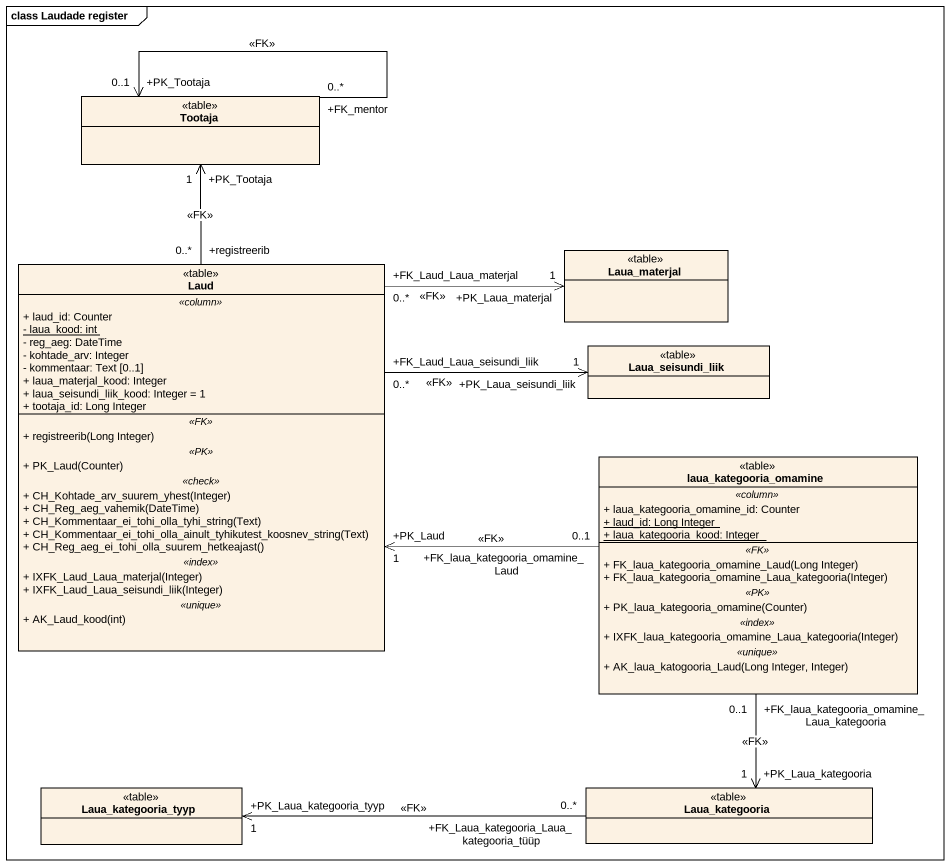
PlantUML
@startuml
mainframe class Laudade register
hide circle
hide empty members
skinparam classAttributeIconSize 0
class Tootaja <<table>>
class Laua_materjal <<table>>
class Laud <<table>> {
  .. <<column>> ..
  + laud_id: Counter
  {static} - laua_kood: int
  - reg_aeg: DateTime
  - kohtade_arv: Integer
  - kommentaar: Text [0..1]
  + laua_materjal_kood: Integer
  + laua_seisundi_liik_kood: Integer = 1
  + tootaja_id: Long Integer
  .. <<FK>> ..
  + registreerib(Long Integer)
  .. <<PK>> ..
  + PK_Laud(Counter)
  .. <<check>> ..
  + CH_Kohtade_arv_suurem_yhest(Integer)
  + CH_Reg_aeg_vahemik(DateTime)
  + CH_Kommentaar_ei_tohi_olla_tyhi_string(Text)
  + CH_Kommentaar_ei_tohi_olla_ainult_tyhikutest_koosnev_string(Text)
  + CH_Reg_aeg_ei_tohi_olla_suurem_hetkeajast()
  .. <<index>> ..
  + IXFK_Laud_Laua_materjal(Integer)
  + IXFK_Laud_Laua_seisundi_liik(Integer)
  .. <<unique>> ..
  + AK_Laud_kood(int)
}
class Laua_seisundi_liik <<table>>
class laua_kategooria_omamine <<table>> {
  .. <<column>> ..
  + laua_kategooria_omamine_id: Counter
  {static} + laud_id: Long Integer
  {static} + laua_kategooria_kood: Integer
  .. <<FK>> ..
  + FK_laua_kategooria_omamine_Laud(Long Integer)
  + FK_laua_kategooria_omamine_Laua_kategooria(Integer)
  .. <<PK>> ..
  + PK_laua_kategooria_omamine(Counter)
  .. <<index>> ..
  + IXFK_laua_kategooria_omamine_Laua_kategooria(Integer)
  .. <<unique>> ..
  + AK_laua_katogooria_Laud(Long Integer, Integer)
}
class Laua_kategooria_tyyp <<table>>
class Laua_kategooria <<table>>
Tootaja "+FK_mentor\n0..*" --> "+PK_Tootaja\n0..1" Tootaja : <<FK>>
Laud "+registreerib\n0..*" -up-> "+PK_Tootaja\n1" Tootaja : <<FK>>
Laud "+FK_Laud_Laua_materjal\n0..*" -right-> "+PK_Laua_materjal\n1" Laua_materjal : <<FK>>
Laud "+FK_Laud_Laua_seisundi_liik\n0..*" -right-> "+PK_Laua_seisundi_liik\n1" Laua_seisundi_liik : <<FK>>
laua_kategooria_omamine "+FK_laua_kategooria_omamine_Laud\n0..1" -left-> "+PK_Laud\n1" Laud : <<FK>>
laua_kategooria_omamine "+FK_laua_kategooria_omamine_Laua_kategooria\n0..1" --> "+PK_Laua_kategooria\n1" Laua_kategooria : <<FK>>
Laua_kategooria "+FK_Laua_kategooria_Laua_kategooria_tüüp\n0..*" -left-> "+PK_Laua_kategooria_tyyp\n1" Laua_kategooria_tyyp : <<FK>>
@enduml
